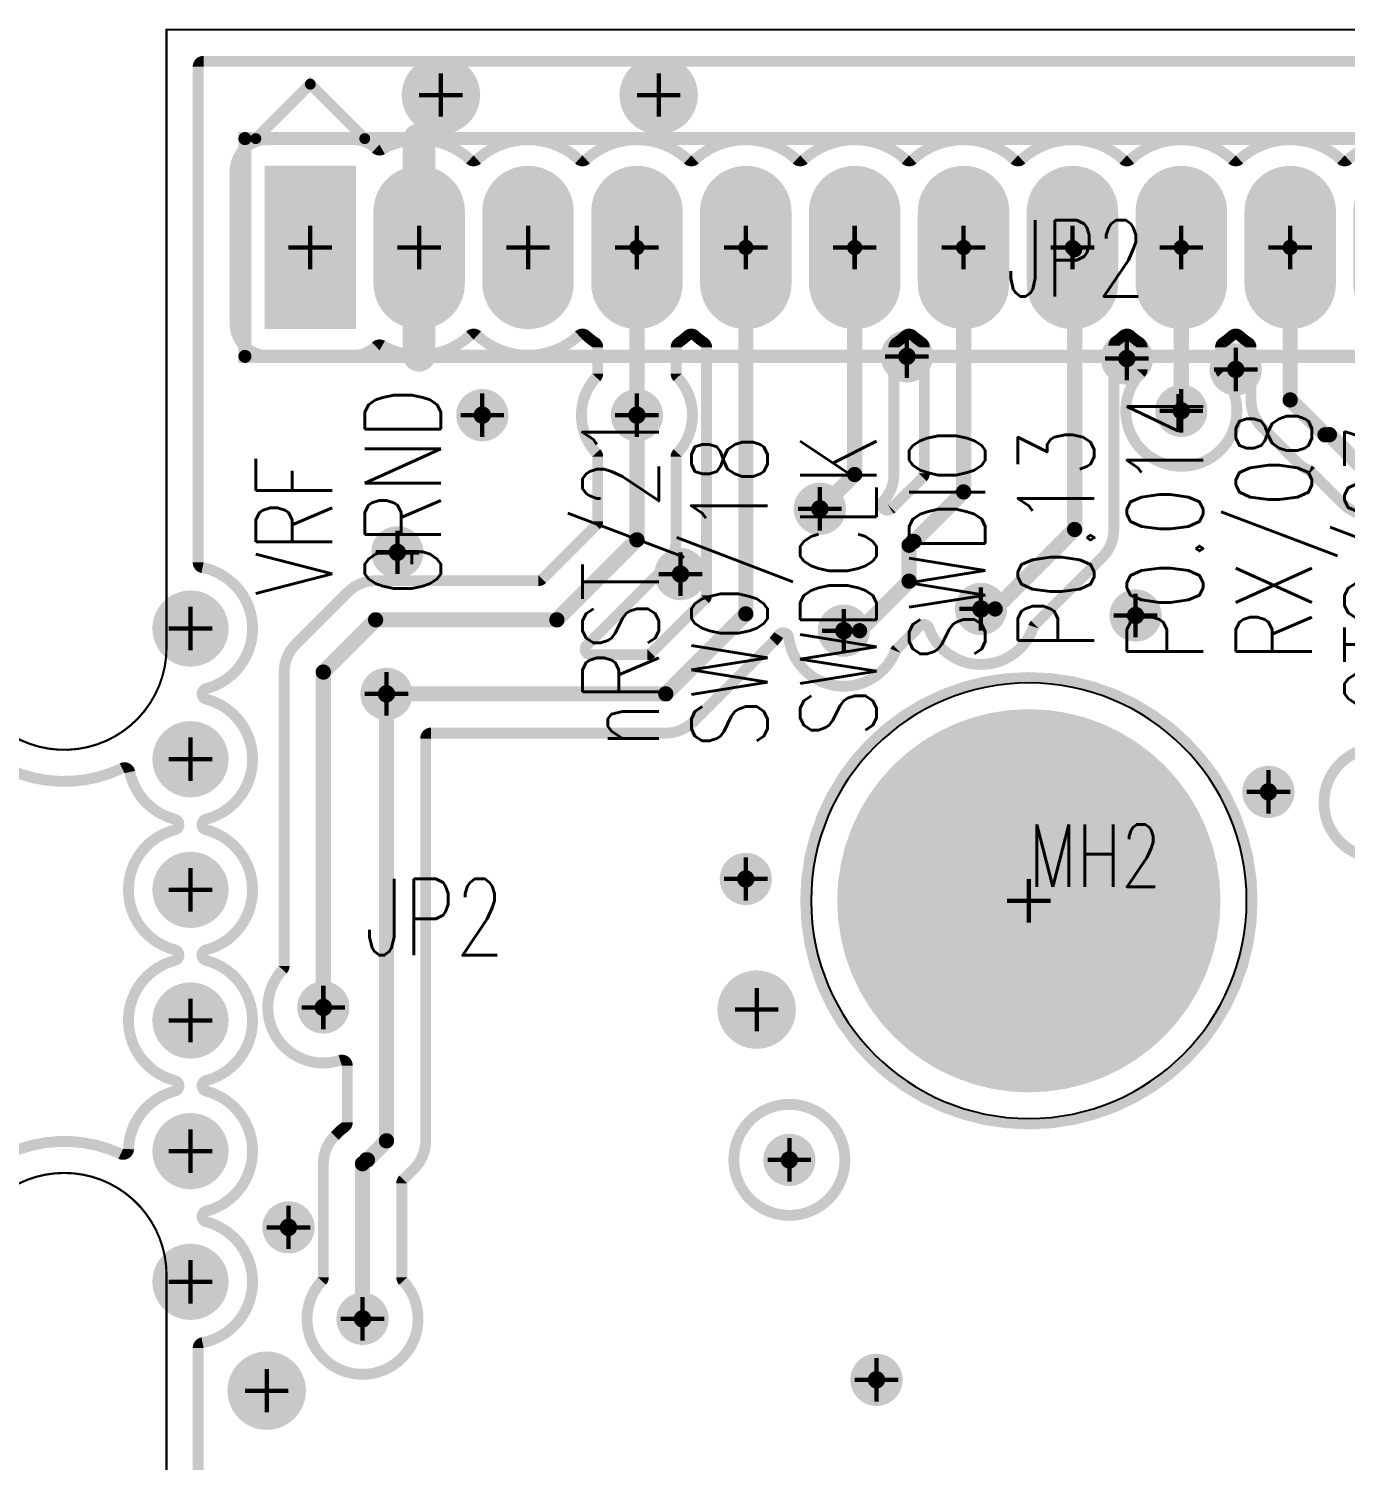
# Model space of a CAD drawing. Extents: x -0.08 to 4.16, y -0.29 to 1.7.
# Drawn here: x 2.741 to 3.345, y 1.043 to 1.7 of the extents above; entities that cross this region are included whole.
import ezdxf
from ezdxf.enums import TextEntityAlignment as Align

# ---------------------------------------------------------------- set-up
doc = ezdxf.new("R2010")
doc.units = 0
doc.header["$MEASUREMENT"] = 0
for name, pattern in [('KEEPOUT_00011110$0', [2, 1, 1]), ('SIG_11', [2, 1, 1]), ('SIG_59', [2, 1, 1]), ('SIG_62', [2, 1, 1]), ('SIG_63', [2, 1, 1]), ('SIG_64', [2, 1, 1]), ('SIG_79', [2, 1, 1]), ('SIG_80', [2, 1, 1]), ('SIG_96', [2, 1, 1]), ('SIG_97', [2, 1, 1])]:
    doc.linetypes.add(name, pattern=pattern)
doc.layers.get('0').update_dxf_attribs({"linetype": 'CONTINUOUS'})
for name, color, linetype in [('BOARD_CUTOUT_00', 130, 'CONTINUOUS'), ('BOARD_OUTLINE_00', 130, 'CONTINUOUS'), ('DRIL_NPLTE_THRU_01', 34, 'CONTINUOUS'), ('DRIL_NPLTE_THRU_02', 136, 'CONTINUOUS'), ('DRIL_NPLTE_THRU_03', 136, 'CONTINUOUS'), ('DRIL_NPLTE_THRU_04', 146, 'CONTINUOUS'), ('DRIL_NPLTE_THRU_05', 106, 'CONTINUOUS'), ('DRIL_NPLTE_THRU_06', 253, 'CONTINUOUS'), ('DRIL_PLTE_THRU_01', 34, 'CONTINUOUS'), ('DRIL_PLTE_THRU_02', 136, 'CONTINUOUS'), ('DRIL_PLTE_THRU_03', 136, 'CONTINUOUS'), ('DRIL_PLTE_THRU_04', 146, 'CONTINUOUS'), ('DRIL_PLTE_THRU_05', 106, 'CONTINUOUS'), ('DRIL_PLTE_THRU_06', 253, 'CONTINUOUS'), ('DRIL_SYMBOL', 130, 'CONTINUOUS'), ('KEEPOUT_00', 1, 'CONTINUOUS'), ('PADS_BOT', 255, 'CONTINUOUS'), ('PADS_INNER', 43, 'CONTINUOUS'), ('PADS_TOP', 43, 'CONTINUOUS'), ('PADS_XR_121', 2, 'CONTINUOUS'), ('PADS_XR_122', 2, 'CONTINUOUS'), ('PADS_XR_123', 2, 'CONTINUOUS'), ('PADS_XR_128', 2, 'CONTINUOUS'), ('PART_NAME_126', 16, 'CONTINUOUS'), ('PART_NAME_127', 1, 'CONTINUOUS'), ('PART_TOP_2DLINE_126', 16, 'CONTINUOUS'), ('PART_TOP_2DLINE_127', 1, 'CONTINUOUS'), ('POUR_OUTLINE_01', 34, 'CONTINUOUS'), ('POUR_PADTHERM_01', 34, 'CONTINUOUS'), ('POUR_VIATHERM_01', 34, 'CONTINUOUS'), ('POUR_VOID_01', 34, 'CONTINUOUS'), ('TEXT_126', 231, 'CONTINUOUS'), ('TRACE_01', 34, 'CONTINUOUS'), ('VIAPTS', 2, 'CONTINUOUS')]:
    doc.layers.add(name, color=color, linetype=linetype)
doc.styles.add('W0$005', font='simplex', dxfattribs={"width": 0.75})

# ---------------------------------------------------------------- blocks, each defined once
blk = doc.blocks.new('SMOOTH_0$001')
at = {"const_width": 0.0005}
blk.add_lwpolyline([(-0.00025, 0, 1), (0.00025, 0, 1)], format="xyb", close=True, dxfattribs=at)
blk = doc.blocks.new('BOARD_89')
at = {"layer": 'BOARD_CUTOUT_00', "const_width": 0.001}
blk.add_lwpolyline([(2.71, 1.128, -0.414214), (2.757, 1.175, -0.414214), (2.804, 1.128), (2.804, 0.56629, -0.917938), (2.71068, 0.55832, -0.060287), (2.71, 0.572)], format="xyb", close=True, dxfattribs=at)
at = {"layer": 'BOARD_OUTLINE_00', "const_width": 0.001}
blk.add_lwpolyline([(0, 0), (2.71, 0), (2.71, 0.278, -1), (2.804, 0.278), (2.804, 0), (4.155, 0), (4.155, 1.7), (2.804, 1.7), (2.804, 1.41629, -0.917938), (2.71068, 1.40832, -0.060287), (2.71, 1.422), (2.71, 1.7), (0, 1.7)], format="xyb", close=True, dxfattribs=at)
at = {"layer": 'BOARD_CUTOUT_00'}
blk.add_blockref('SMOOTH_0$001', (2.757, 1.175), dxfattribs=at)
blk = doc.blocks.new('POUR_OUTLINE_2008')
at = {"layer": 'POUR_OUTLINE_01', "const_width": 0.005}
blk.add_lwpolyline([(16.7485, 6.623, -0.548444), (16.83596, 6.67875, 0.537808), (16.83952, 6.68094, -0.332284), (16.86082, 6.70758, 0.772971), (16.86082, 6.71242, -0.772971), (16.86082, 6.76758, 0.772971), (16.86082, 6.77242, -0.772971), (16.86082, 6.82758, 0.772971), (16.86082, 6.83242, -0.284201), (16.84012, 6.8541, 0.485964), (16.83659, 6.85584, -0.49778), (16.74939, 6.90086, -0.058234)], format="xyb", dxfattribs=at)
blk = doc.blocks.new('POUR_OUTLINE_2007')
at = {"layer": 'POUR_OUTLINE_01', "const_width": 0.005}
blk.add_lwpolyline([(17.105, 6.93524), (17.105, 7.0492, 0.250971), (17.10388, 7.05128, -0.038681), (17.09969, 7.05457, 0.388942), (17.09631, 7.05457, -0.038681), (17.09212, 7.05128, 0.250971), (17.091, 7.0492), (17.091, 7.03707, 0.189554), (17.09167, 7.03537, -0.39324), (17.09167, 7.00063, 0.189554), (17.091, 6.99893), (17.091, 6.96075, -0.198912), (17.08573, 6.94802), (17.04997, 6.91227, 0.668179), (17.05174, 6.908), (17.07776, 6.908, 0.198912), (17.07953, 6.90873), (17.10427, 6.93347, 0.198912)], format="xyb", close=True, dxfattribs=at)
blk = doc.blocks.new('POUR_OUTLINE_2006')
at = {"layer": 'POUR_OUTLINE_01', "const_width": 0.005}
blk.add_lwpolyline([(17.205, 6.99124), (17.205, 7.0492, 0.250971), (17.20388, 7.05128, -0.038681), (17.19969, 7.05457, 0.388942), (17.19631, 7.05457, -0.038681), (17.19212, 7.05128, 0.250971), (17.191, 7.0492), (17.191, 6.99075, -0.188643), (17.18622, 6.97854, 0.896494), (17.18948, 6.97479, -0.001874), (17.1896, 6.97486, 0.046532), (17.18995, 6.97516), (17.20427, 6.98947, 0.198912)], format="xyb", close=True, dxfattribs=at)
blk = doc.blocks.new('POUR_VOID_2002')
at = {"layer": 'POUR_VOID_01', "const_width": 0.005}
blk.add_lwpolyline([(17.1505, 6.795, 1), (17.3555, 6.795, 1)], format="xyb", close=True, dxfattribs=at)
blk = doc.blocks.new('POUR_VOID_2001')
at = {"layer": 'POUR_VOID_01', "const_width": 0.005}
blk.add_lwpolyline([(17.1175, 6.676, 1), (17.1685, 6.676, 1)], format="xyb", close=True, dxfattribs=at)
blk = doc.blocks.new('POUR_OUTLINE_1995')
at = {"layer": 'POUR_OUTLINE_01', "const_width": 0.005}
for points in [[(17.41133, 6.81464, -1.806956), (17.43799, 6.84865, 0.316098)], [(17.41, 6.972, -0.198912), (17.39727, 6.97727), (17.38256, 6.99198, 0.093677), (17.3818, 6.9925, -0.093676), (17.37627, 6.99627), (17.36027, 7.01227, -0.198912), (17.355, 7.025), (17.355, 7.0492, 0.250971), (17.35388, 7.05128, -0.038681), (17.34969, 7.05457, 0.388942), (17.34631, 7.05457, -0.038681), (17.34212, 7.05128, 0.250971), (17.341, 7.0492), (17.341, 7.03907, 0.189554), (17.34167, 7.03737, -2.296198), (17.30433, 7.03737, 0.189554), (17.305, 7.03907), (17.305, 7.0492, 0.250971), (17.30388, 7.05128, -0.038681), (17.29969, 7.05457, 0.388942), (17.29631, 7.05457, -0.030463), (17.29305, 7.05192, 0.242265), (17.292, 7.04989), (17.292, 6.9655, -0.198912), (17.28673, 6.95277), (17.25576, 6.9218, 0.115372), (17.25516, 6.92083, -0.709104), (17.20703, 6.92029, 0.548831), (17.20291, 6.92121), (17.19233, 6.91062, 0.10405), (17.19177, 6.90976, -0.779867), (17.14269, 6.91591, 0.700892), (17.13811, 6.91696, -0.052709), (17.13573, 6.91402), (17.09898, 6.87727, -0.198912), (17.08625, 6.872), (16.9785, 6.872, 0.414214), (16.976, 6.8695), (16.976, 6.68475, -0.198912), (16.97073, 6.67202), (16.96573, 6.66703, 0.198912), (16.965, 6.66526), (16.965, 6.62207, 0.189554), (16.96567, 6.62037, -2.296198), (16.92833, 6.62037, 0.189554), (16.929, 6.62207), (16.929, 6.67425, -0.198912), (16.93427, 6.68698), (16.93602, 6.68873, -0.046532), (16.9386, 6.69086, 0.046532), (16.93895, 6.69116), (16.93927, 6.69147, 0.198912), (16.94, 6.69324), (16.94, 6.71932, 0.507722), (16.93674, 6.7217, -0.771531), (16.91033, 6.76337, 0.189554), (16.911, 6.76507), (16.911, 6.9, -0.198912), (16.91627, 6.91273), (16.94027, 6.93673, -0.198912), (16.953, 6.942), (17.02776, 6.942, 0.198912), (17.02953, 6.94273), (17.05427, 6.96747, 0.198912), (17.055, 6.96924), (17.055, 6.99893, 0.189554), (17.05433, 7.00063, -0.39324), (17.05433, 7.03537, 0.189554), (17.055, 7.03707), (17.055, 7.0492, 0.250971), (17.05388, 7.05128, -0.038681), (17.04969, 7.05457, 0.388942), (17.04631, 7.05457, -0.388943), (16.99969, 7.05457, 0.388942), (16.99631, 7.05457, -0.324649), (16.95604, 7.04995, 0.332005), (16.95308, 7.04957, -0.194507), (16.943, 7.0455), (16.903, 7.0455, -0.414214), (16.8885, 7.06), (16.8885, 7.13, -0.414214), (16.903, 7.1445), (16.943, 7.1445, -0.194507), (16.95308, 7.14043, 0.332005), (16.95604, 7.14005, -0.324649), (16.99631, 7.13543, 0.388942), (16.99969, 7.13543, -0.388943), (17.04631, 7.13543, 0.388942), (17.04969, 7.13543, -0.388943), (17.09631, 7.13543, 0.388942), (17.09969, 7.13543, -0.388943), (17.14631, 7.13543, 0.388942), (17.14969, 7.13543, -0.388943), (17.19631, 7.13543, 0.388942), (17.19969, 7.13543, -0.388943), (17.24631, 7.13543, 0.388942), (17.24969, 7.13543, -0.388943), (17.29631, 7.13543, 0.388942), (17.29969, 7.13543, -0.388943), (17.34631, 7.13543, 0.388942), (17.34969, 7.13543, -0.388943), (17.39631, 7.13543, 0.388942), (17.39969, 7.13543, -0.388943), (17.44631, 7.13543, 0.388942)], [(17.69298, 7.1805), (16.874, 7.1805, 0.414214), (16.8715, 7.178), (16.8715, 6.95041, 0.358248), (16.87352, 6.94796, -0.797188), (16.87518, 6.89242, 0.772971), (16.87518, 6.88758, -0.772971), (16.87518, 6.83242, 0.772971), (16.87518, 6.82758, -0.772971), (16.87518, 6.77242, 0.772971), (16.87518, 6.76758, -0.772971), (16.87518, 6.71242, 0.772971), (16.87518, 6.70758, -0.772971), (16.87518, 6.65242, 0.772971), (16.87518, 6.64758, -0.797188), (16.87352, 6.59204, 0.358248), (16.8715, 6.58959), (16.8715, 6.10041, 0.358248)]]:
    blk.add_lwpolyline(points, format="xyb", dxfattribs=at)
for name in ['POUR_VOID_2002', 'POUR_VOID_2001']:
    blk.add_blockref(name, (0, 0))
blk = doc.blocks.new('POUR_VIATHERM_2049')
at = {"layer": 'POUR_VIATHERM_01'}
for points in [[(16.963, 6.966), (16.963, 6.966)], [(16.952, 6.955), (16.952, 6.955)], [(16.974, 6.955), (16.974, 6.955)], [(16.963, 6.944), (16.963, 6.944)]]:
    blk.add_lwpolyline(points, dxfattribs=at)
blk = doc.blocks.new('POUR_VIATHERM_2052')
at = {"layer": 'POUR_VIATHERM_01'}
for points in [[(16.913, 6.656), (16.913, 6.656)], [(16.902, 6.645), (16.902, 6.645)], [(16.924, 6.645), (16.924, 6.645)], [(16.913, 6.634), (16.913, 6.634)]]:
    blk.add_lwpolyline(points, dxfattribs=at)
blk = doc.blocks.new('POUR_VIATHERM_2063')
at = {"layer": 'POUR_VIATHERM_01'}
for points in [[(16.965, 7.165), (16.965, 7.165)], [(17.001, 7.165), (17.001, 7.165)], [(16.983, 7.147), (16.983, 7.147)]]:
    blk.add_lwpolyline(points, dxfattribs=at)
blk = doc.blocks.new('POUR_VIATHERM_2064')
at = {"layer": 'POUR_VIATHERM_01'}
for points in [[(17.002, 7.029), (17.002, 7.029)], [(16.991, 7.018), (16.991, 7.018)], [(17.013, 7.018), (17.013, 7.018)], [(17.002, 7.007), (17.002, 7.007)]]:
    blk.add_lwpolyline(points, dxfattribs=at)
blk = doc.blocks.new('POUR_VIATHERM_2187')
at = {"layer": 'POUR_VIATHERM_01'}
for points in [[(17.363, 6.856), (17.363, 6.856)], [(17.352, 6.845), (17.352, 6.845)], [(17.374, 6.845), (17.374, 6.845)], [(17.363, 6.834), (17.363, 6.834)]]:
    blk.add_lwpolyline(points, dxfattribs=at)
blk = doc.blocks.new('POUR_VIATHERM_2188')
at = {"layer": 'POUR_VIATHERM_01'}
for points in [[(17.302, 6.937), (17.302, 6.937)], [(17.291, 6.926), (17.291, 6.926)], [(17.313, 6.926), (17.313, 6.926)], [(17.302, 6.915), (17.302, 6.915)]]:
    blk.add_lwpolyline(points, dxfattribs=at)
blk = doc.blocks.new('POUR_VIATHERM_2189')
at = {"layer": 'POUR_VIATHERM_01'}
for points in [[(17.298, 7.055), (17.298, 7.055)], [(17.298, 7.033), (17.298, 7.033)]]:
    blk.add_lwpolyline(points, dxfattribs=at)
blk = doc.blocks.new('POUR_VIATHERM_2190')
at = {"layer": 'POUR_VIATHERM_01'}
for points in [[(17.348, 7.05), (17.348, 7.05)], [(17.348, 7.028), (17.348, 7.028)]]:
    blk.add_lwpolyline(points, dxfattribs=at)
blk = doc.blocks.new('POUR_VIATHERM_2197')
at = {"layer": 'POUR_VIATHERM_01'}
for points in [[(17.183, 6.586), (17.183, 6.586)], [(17.172, 6.575), (17.172, 6.575)], [(17.194, 6.575), (17.194, 6.575)], [(17.183, 6.564), (17.183, 6.564)]]:
    blk.add_lwpolyline(points, dxfattribs=at)
blk = doc.blocks.new('POUR_VIATHERM_2201')
at = {"layer": 'POUR_VIATHERM_01'}
for points in [[(17.128, 6.763), (17.128, 6.763)], [(17.11, 6.745), (17.11, 6.745)], [(17.146, 6.745), (17.146, 6.745)], [(17.128, 6.727), (17.128, 6.727)]]:
    blk.add_lwpolyline(points, dxfattribs=at)
blk = doc.blocks.new('POUR_VIATHERM_2202')
at = {"layer": 'POUR_VIATHERM_01'}
for points in [[(17.123, 6.816), (17.123, 6.816)], [(17.112, 6.805), (17.112, 6.805)], [(17.134, 6.805), (17.134, 6.805)], [(17.123, 6.794), (17.123, 6.794)]]:
    blk.add_lwpolyline(points, dxfattribs=at)
blk = doc.blocks.new('POUR_VIATHERM_2204')
at = {"layer": 'POUR_VIATHERM_01'}
for points in [[(16.903, 6.588), (16.903, 6.588)], [(16.885, 6.57), (16.885, 6.57)], [(16.921, 6.57), (16.921, 6.57)], [(16.903, 6.552), (16.903, 6.552)]]:
    blk.add_lwpolyline(points, dxfattribs=at)
blk = doc.blocks.new('POUR_VIATHERM_2400')
at = {"layer": 'POUR_VIATHERM_01'}
for points in [[(17.065, 7.165), (17.065, 7.165)], [(17.101, 7.165), (17.101, 7.165)], [(17.083, 7.147), (17.083, 7.147)]]:
    blk.add_lwpolyline(points, dxfattribs=at)
blk = doc.blocks.new('POUR_PADTHERM_2404')
at = {"layer": 'POUR_PADTHERM_01', "const_width": 0.0075}
for points in [[(16.96925, 7.1445), (16.96925, 7.13, 1), (16.97675, 7.13), (16.97675, 7.1445, 1), (16.96925, 7.1445)], [(16.97675, 7.0455), (16.97675, 7.06, 1), (16.96925, 7.06), (16.96925, 7.0455, 1), (16.97675, 7.0455)]]:
    blk.add_lwpolyline(points, format="xyb", dxfattribs=at)
blk = doc.blocks.new('POUR_VIATHERM_2191')
at = {"layer": 'POUR_VIATHERM_01'}
for points in [[(17.197, 7.056), (17.197, 7.056)], [(17.197, 7.034), (17.197, 7.034)]]:
    blk.add_lwpolyline(points, dxfattribs=at)
blk = doc.blocks.new('POUR_VIATHERM_2203')
at = {"layer": 'POUR_VIATHERM_01'}
for points in [[(17.093, 6.956), (17.093, 6.956)], [(17.082, 6.945), (17.082, 6.945)], [(17.104, 6.945), (17.104, 6.945)], [(17.093, 6.934), (17.093, 6.934)]]:
    blk.add_lwpolyline(points, dxfattribs=at)
blk = doc.blocks.new('POUR_HEADER_1')
for name in ['POUR_OUTLINE_2008', 'POUR_OUTLINE_1995', 'POUR_VIATHERM_2063', 'POUR_VIATHERM_2400', 'POUR_PADTHERM_2404', 'POUR_OUTLINE_2007', 'POUR_OUTLINE_2006', 'POUR_VIATHERM_2191', 'POUR_VIATHERM_2189', 'POUR_VIATHERM_2190', 'POUR_VIATHERM_2064', 'POUR_VIATHERM_2049', 'POUR_VIATHERM_2203', 'POUR_VIATHERM_2188', 'POUR_VIATHERM_2187', 'POUR_VIATHERM_2202', 'POUR_VIATHERM_2201', 'POUR_VIATHERM_2052', 'POUR_VIATHERM_2204', 'POUR_VIATHERM_2197']:
    blk.add_blockref(name, (-17.378, -6.845))
blk = doc.blocks.new('SMOOTH_0$006')
at = {"const_width": 0.003}
blk.add_lwpolyline([(-0.0015, 0, 1), (0.0015, 0, 1)], format="xyb", close=True, dxfattribs=at)
blk = doc.blocks.new('SMOOTH_0$005')
at = {"const_width": 0.0025}
blk.add_lwpolyline([(-0.00125, 0, 1), (0.00125, 0, 1)], format="xyb", close=True, dxfattribs=at)
blk = doc.blocks.new('PART_BODY_TOP_70')
at = {"layer": 'PART_TOP_2DLINE_126', "const_width": 0.005}
blk.add_lwpolyline([(-0.025, 0.05), (0, 0.075), (0.025, 0.05)], dxfattribs=at)
at = {"layer": 'PART_TOP_2DLINE_126', "const_width": 0.006}
blk.add_lwpolyline([(0.725, 0.05), (-0.03, 0.05), (-0.03, -0.05), (0.725, -0.05)], close=True, dxfattribs=at)
at = {"layer": 'PART_TOP_2DLINE_127', "const_width": 0.005}
blk.add_lwpolyline([(-0.025, 0.05), (0, 0.075), (0.025, 0.05)], dxfattribs=at)
at = {"layer": 'PART_TOP_2DLINE_127', "const_width": 0.006}
blk.add_lwpolyline([(0.725, 0.05), (-0.03, 0.05), (-0.03, -0.05), (0.725, -0.05)], close=True, dxfattribs=at)
at = {"layer": 'PART_TOP_2DLINE_126'}
for name, p in [('SMOOTH_0$005', (0, 0.075)), ('SMOOTH_0$006', (-0.03, 0.05)), ('SMOOTH_0$006', (0.725, 0.05)), ('SMOOTH_0$005', (-0.025, 0.05)), ('SMOOTH_0$005', (0.025, 0.05)), ('SMOOTH_0$006', (-0.03, -0.05)), ('SMOOTH_0$006', (0.725, -0.05))]:
    blk.add_blockref(name, p, dxfattribs=at)
at = {"layer": 'PART_TOP_2DLINE_127'}
for name, p in [('SMOOTH_0$005', (0, 0.075)), ('SMOOTH_0$006', (-0.03, 0.05)), ('SMOOTH_0$006', (0.725, 0.05)), ('SMOOTH_0$005', (-0.025, 0.05)), ('SMOOTH_0$005', (0.025, 0.05)), ('SMOOTH_0$006', (-0.03, -0.05)), ('SMOOTH_0$006', (0.725, -0.05))]:
    blk.add_blockref(name, p, dxfattribs=at)
blk = doc.blocks.new('DRIL_SYMBOL_0$026')
at = {"layer": 'DRIL_SYMBOL', "const_width": 0.002}
for points in [[(0, -0.01), (0, 0.01)], [(-0.01, 0), (0.01, 0)]]:
    blk.add_lwpolyline(points, dxfattribs=at)
blk = doc.blocks.new('DRIL_HOLE_0$026')
at = {"const_width": 0.013}
blk.add_lwpolyline([(-0.0065, 0, 1), (0.0065, 0, 1)], format="xyb", close=True, dxfattribs=at)
blk.add_blockref('DRIL_SYMBOL_0$026', (0, 0))
blk = doc.blocks.new('PAD_29')
at = {"const_width": 0.02}
blk.add_lwpolyline([(-0.015, -0.01), (0.015, -0.01, 1), (0.015, 0.01), (-0.015, 0.01, 1)], format="xyb", close=True, dxfattribs=at)
blk = doc.blocks.new('PAD_30')
at = {"const_width": 0.04}
blk.add_lwpolyline([(-0.035, 0), (0.035, 0)], dxfattribs=at)
blk = doc.blocks.new('PAD_31')
at = {"const_width": 0.042}
blk.add_lwpolyline([(-0.0375, 0), (0.0375, 0)], dxfattribs=at)
blk = doc.blocks.new('STK_TOP_193')
at = {"layer": 'DRIL_PLTE_THRU_01'}
blk.add_blockref('DRIL_HOLE_0$026', (0, 0), dxfattribs=at)
at = {"layer": 'DRIL_PLTE_THRU_02'}
blk.add_blockref('DRIL_HOLE_0$026', (0, 0), dxfattribs=at)
at = {"layer": 'DRIL_PLTE_THRU_03'}
blk.add_blockref('DRIL_HOLE_0$026', (0, 0), dxfattribs=at)
at = {"layer": 'DRIL_PLTE_THRU_04'}
blk.add_blockref('DRIL_HOLE_0$026', (0, 0), dxfattribs=at)
at = {"layer": 'DRIL_PLTE_THRU_05'}
blk.add_blockref('DRIL_HOLE_0$026', (0, 0), dxfattribs=at)
at = {"layer": 'DRIL_PLTE_THRU_06'}
blk.add_blockref('DRIL_HOLE_0$026', (0, 0), dxfattribs=at)
at = {"layer": 'PADS_BOT', "rotation": 90}
blk.add_blockref('PAD_30', (0, 0), dxfattribs=at)
at = {"layer": 'PADS_INNER', "rotation": 90}
blk.add_blockref('PAD_29', (0, 0), dxfattribs=at)
at = {"layer": 'PADS_TOP', "rotation": 90}
blk.add_blockref('PAD_30', (0, 0), dxfattribs=at)
at = {"layer": 'PADS_XR_121', "rotation": 90}
blk.add_blockref('PAD_31', (0, 0), dxfattribs=at)
at = {"layer": 'PADS_XR_128', "rotation": 90}
blk.add_blockref('PAD_31', (0, 0), dxfattribs=at)
blk = doc.blocks.new('PAD_32')
at = {"const_width": 0.021}
blk.add_lwpolyline([(-0.0165, -0.0105), (0.0165, -0.0105, 1), (0.0165, 0.0105), (-0.0165, 0.0105, 1)], format="xyb", close=True, dxfattribs=at)
blk = doc.blocks.new('STK_TOP_192')
at = {"layer": 'DRIL_PLTE_THRU_01'}
blk.add_blockref('DRIL_HOLE_0$026', (0, 0), dxfattribs=at)
at = {"layer": 'DRIL_PLTE_THRU_02'}
blk.add_blockref('DRIL_HOLE_0$026', (0, 0), dxfattribs=at)
at = {"layer": 'DRIL_PLTE_THRU_03'}
blk.add_blockref('DRIL_HOLE_0$026', (0, 0), dxfattribs=at)
at = {"layer": 'DRIL_PLTE_THRU_04'}
blk.add_blockref('DRIL_HOLE_0$026', (0, 0), dxfattribs=at)
at = {"layer": 'DRIL_PLTE_THRU_05'}
blk.add_blockref('DRIL_HOLE_0$026', (0, 0), dxfattribs=at)
at = {"layer": 'DRIL_PLTE_THRU_06'}
blk.add_blockref('DRIL_HOLE_0$026', (0, 0), dxfattribs=at)
at = {"layer": 'PADS_BOT', "rotation": 90}
blk.add_blockref('PAD_29', (0, 0), dxfattribs=at)
at = {"layer": 'PADS_INNER', "rotation": 90}
blk.add_blockref('PAD_29', (0, 0), dxfattribs=at)
at = {"layer": 'PADS_TOP', "rotation": 90}
blk.add_blockref('PAD_29', (0, 0), dxfattribs=at)
at = {"layer": 'PADS_XR_121', "rotation": 90}
blk.add_blockref('PAD_32', (0, 0), dxfattribs=at)
at = {"layer": 'PADS_XR_128', "rotation": 90}
blk.add_blockref('PAD_32', (0, 0), dxfattribs=at)
blk = doc.blocks.new('SYM_TOP_20')
for name, p in [('PART_BODY_TOP_70', (0, 0)), ('STK_TOP_193', (0, 0)), ('STK_TOP_192', (0.05, 0)), ('STK_TOP_192', (0.1, 0)), ('STK_TOP_192', (0.15, 0)), ('STK_TOP_192', (0.2, 0)), ('STK_TOP_192', (0.25, 0)), ('STK_TOP_192', (0.3, 0)), ('STK_TOP_192', (0.35, 0)), ('STK_TOP_192', (0.4, 0)), ('STK_TOP_192', (0.45, 0)), ('STK_TOP_192', (0.5, 0)), ('STK_TOP_192', (0.55, 0)), ('STK_TOP_192', (0.6, 0)), ('STK_TOP_192', (0.65, 0)), ('STK_TOP_192', (0.7, 0))]:
    blk.add_blockref(name, p)
blk = doc.blocks.new('PART_TOP_42')
blk.add_blockref('SYM_TOP_20', (0, 0))
at = {"layer": 'PART_NAME_126', "style": 'W0$005', "width": 0.75}
blk.add_text('JP2', height=0.035, dxfattribs=at).set_placement((0.025, -0.325))
at = {"layer": 'PART_NAME_127', "style": 'W0$005', "width": 0.75}
blk.add_text('JP2', height=0.035, dxfattribs=at).set_placement((0.3515, -0.005), align=Align.MIDDLE_CENTER)
blk = doc.blocks.new('PART_BODY_TOP_86')
at = {"layer": 'KEEPOUT_00', "linetype": 'KEEPOUT_00011110$0'}
blk.add_lwpolyline([(-0.1, 0, 1), (0.1, 0, 1)], format="xyb", close=True, dxfattribs=at)
blk = doc.blocks.new('DRIL_SYMBOL_0$12')
at = {"layer": 'DRIL_SYMBOL', "const_width": 0.002}
for points in [[(0, -0.01), (0, 0.01)], [(-0.01, 0), (0.01, 0)]]:
    blk.add_lwpolyline(points, dxfattribs=at)
blk = doc.blocks.new('DRIL_HOLE_0$12')
at = {"const_width": 0.06}
blk.add_lwpolyline([(-0.03, 0, 1), (0.03, 0, 1)], format="xyb", close=True, dxfattribs=at)
blk.add_blockref('DRIL_SYMBOL_0$12', (0, 0))
blk = doc.blocks.new('PAD_59')
at = {"const_width": 0.025}
blk.add_lwpolyline([(0, -0.0125, 1), (0, 0.0125, 1)], format="xyb", close=True, dxfattribs=at)
blk = doc.blocks.new('PAD_60')
at = {"const_width": 0.075}
blk.add_lwpolyline([(0, -0.0375, 1), (0, 0.0375, 1)], format="xyb", close=True, dxfattribs=at)
blk = doc.blocks.new('PAD_5')
blk.add_lwpolyline([(0, 0, 1), (0, 0, 1)], format="xyb", close=True)
blk = doc.blocks.new('PAD_61')
at = {"const_width": 0.088}
blk.add_lwpolyline([(0, -0.044, 1), (0, 0.044, 1)], format="xyb", close=True, dxfattribs=at)
blk = doc.blocks.new('STK_TOP_224')
at = {"layer": 'DRIL_NPLTE_THRU_01'}
blk.add_blockref('DRIL_HOLE_0$12', (0, 0), dxfattribs=at)
at = {"layer": 'DRIL_NPLTE_THRU_02'}
blk.add_blockref('DRIL_HOLE_0$12', (0, 0), dxfattribs=at)
at = {"layer": 'DRIL_NPLTE_THRU_03'}
blk.add_blockref('DRIL_HOLE_0$12', (0, 0), dxfattribs=at)
at = {"layer": 'DRIL_NPLTE_THRU_04'}
blk.add_blockref('DRIL_HOLE_0$12', (0, 0), dxfattribs=at)
at = {"layer": 'DRIL_NPLTE_THRU_05'}
blk.add_blockref('DRIL_HOLE_0$12', (0, 0), dxfattribs=at)
at = {"layer": 'DRIL_NPLTE_THRU_06'}
blk.add_blockref('DRIL_HOLE_0$12', (0, 0), dxfattribs=at)
at = {"layer": 'PADS_BOT'}
blk.add_blockref('PAD_59', (0, 0), dxfattribs=at)
at = {"layer": 'PADS_INNER'}
blk.add_blockref('PAD_59', (0, 0), dxfattribs=at)
at = {"layer": 'PADS_TOP'}
blk.add_blockref('PAD_59', (0, 0), dxfattribs=at)
at = {"layer": 'PADS_XR_121'}
blk.add_blockref('PAD_60', (0, 0), dxfattribs=at)
at = {"layer": 'PADS_XR_122'}
blk.add_blockref('PAD_5', (0, 0), dxfattribs=at)
at = {"layer": 'PADS_XR_123'}
blk.add_blockref('PAD_5', (0, 0), dxfattribs=at)
at = {"layer": 'PADS_XR_128'}
blk.add_blockref('PAD_61', (0, 0), dxfattribs=at)
blk = doc.blocks.new('SYM_TOP_36')
for name in ['PART_BODY_TOP_86', 'STK_TOP_224']:
    blk.add_blockref(name, (0, 0))
blk = doc.blocks.new('PART_TOP_104')
blk.add_blockref('SYM_TOP_36', (0, 0))
at = {"layer": 'PART_NAME_126', "style": 'W0$005', "width": 0.75}
blk.add_text('MH2', height=0.02863, dxfattribs=at).set_placement((0, 0.00645))
blk = doc.blocks.new('DRIL_SYMBOL_0$028')
at = {"layer": 'DRIL_SYMBOL', "const_width": 0.002}
for points in [[(0, -0.01), (0, 0.01)], [(-0.01, 0), (0.01, 0)]]:
    blk.add_lwpolyline(points, dxfattribs=at)
blk = doc.blocks.new('DRIL_HOLE_0$028')
at = {"const_width": 0.014}
blk.add_lwpolyline([(-0.007, 0, 1), (0.007, 0, 1)], format="xyb", close=True, dxfattribs=at)
blk.add_blockref('DRIL_SYMBOL_0$028', (0, 0))
blk = doc.blocks.new('PAD_62')
at = {"const_width": 0.005}
blk.add_lwpolyline([(0, -0.0025, 1), (0, 0.0025, 1)], format="xyb", close=True, dxfattribs=at)
blk = doc.blocks.new('PAD_63')
at = {"const_width": 0.0175}
blk.add_lwpolyline([(0, -0.00875, 1), (0, 0.00875, 1)], format="xyb", close=True, dxfattribs=at)
blk = doc.blocks.new('STK_TOP_255')
at = {"layer": 'DRIL_NPLTE_THRU_01'}
blk.add_blockref('DRIL_HOLE_0$028', (0, 0), dxfattribs=at)
at = {"layer": 'DRIL_NPLTE_THRU_02'}
blk.add_blockref('DRIL_HOLE_0$028', (0, 0), dxfattribs=at)
at = {"layer": 'DRIL_NPLTE_THRU_03'}
blk.add_blockref('DRIL_HOLE_0$028', (0, 0), dxfattribs=at)
at = {"layer": 'DRIL_NPLTE_THRU_04'}
blk.add_blockref('DRIL_HOLE_0$028', (0, 0), dxfattribs=at)
at = {"layer": 'DRIL_NPLTE_THRU_05'}
blk.add_blockref('DRIL_HOLE_0$028', (0, 0), dxfattribs=at)
at = {"layer": 'DRIL_NPLTE_THRU_06'}
blk.add_blockref('DRIL_HOLE_0$028', (0, 0), dxfattribs=at)
at = {"layer": 'PADS_BOT'}
blk.add_blockref('PAD_62', (0, 0), dxfattribs=at)
at = {"layer": 'PADS_INNER'}
blk.add_blockref('PAD_5', (0, 0), dxfattribs=at)
at = {"layer": 'PADS_TOP'}
blk.add_blockref('PAD_62', (0, 0), dxfattribs=at)
at = {"layer": 'PADS_XR_121'}
blk.add_blockref('PAD_63', (0, 0), dxfattribs=at)
at = {"layer": 'PADS_XR_122'}
blk.add_blockref('PAD_5', (0, 0), dxfattribs=at)
at = {"layer": 'PADS_XR_123'}
blk.add_blockref('PAD_5', (0, 0), dxfattribs=at)
at = {"layer": 'PADS_XR_128'}
blk.add_blockref('PAD_63', (0, 0), dxfattribs=at)
blk = doc.blocks.new('SYM_TOP_37')
blk.add_blockref('STK_TOP_255', (0, 0))
blk = doc.blocks.new('PART_TOP_111')
blk.add_blockref('SYM_TOP_37', (0, 0))
blk = doc.blocks.new('PART_TOP_112')
blk.add_blockref('SYM_TOP_37', (0, 0))
blk = doc.blocks.new('PART_TOP_113')
blk.add_blockref('SYM_TOP_37', (0, 0))
blk = doc.blocks.new('PART_TOP_114')
blk.add_blockref('SYM_TOP_37', (0, 0))
blk = doc.blocks.new('PART_TOP_116')
blk.add_blockref('SYM_TOP_37', (0, 0))
blk = doc.blocks.new('PART_TOP_118')
blk.add_blockref('SYM_TOP_37', (0, 0))
blk = doc.blocks.new('SMOOTH_0$007')
at = {"const_width": 0.0035}
blk.add_lwpolyline([(-0.00175, 0, 1), (0.00175, 0, 1)], format="xyb", close=True, dxfattribs=at)
blk = doc.blocks.new('DRIL_SYMBOL_0$008')
at = {"layer": 'DRIL_SYMBOL', "const_width": 0.002}
for points in [[(0, -0.01), (0, 0.01)], [(-0.01, 0), (0.01, 0)]]:
    blk.add_lwpolyline(points, dxfattribs=at)
blk = doc.blocks.new('DRIL_HOLE_0$008')
at = {"const_width": 0.004}
blk.add_lwpolyline([(-0.002, 0, 1), (0.002, 0, 1)], format="xyb", close=True, dxfattribs=at)
blk.add_blockref('DRIL_SYMBOL_0$008', (0, 0))
blk = doc.blocks.new('PAD_79')
at = {"const_width": 0.012}
blk.add_lwpolyline([(0, -0.006, 1), (0, 0.006, 1)], format="xyb", close=True, dxfattribs=at)
blk = doc.blocks.new('PAD_80')
at = {"const_width": 0.011}
blk.add_lwpolyline([(0, -0.0055, 1), (0, 0.0055, 1)], format="xyb", close=True, dxfattribs=at)
blk = doc.blocks.new('STK_TOP_129')
at = {"layer": 'DRIL_PLTE_THRU_01'}
blk.add_blockref('DRIL_HOLE_0$008', (0, 0), dxfattribs=at)
at = {"layer": 'DRIL_PLTE_THRU_02'}
blk.add_blockref('DRIL_HOLE_0$008', (0, 0), dxfattribs=at)
at = {"layer": 'DRIL_PLTE_THRU_03'}
blk.add_blockref('DRIL_HOLE_0$008', (0, 0), dxfattribs=at)
at = {"layer": 'DRIL_PLTE_THRU_04'}
blk.add_blockref('DRIL_HOLE_0$008', (0, 0), dxfattribs=at)
at = {"layer": 'DRIL_PLTE_THRU_05'}
blk.add_blockref('DRIL_HOLE_0$008', (0, 0), dxfattribs=at)
at = {"layer": 'DRIL_PLTE_THRU_06'}
blk.add_blockref('DRIL_HOLE_0$008', (0, 0), dxfattribs=at)
at = {"layer": 'PADS_BOT'}
blk.add_blockref('PAD_79', (0, 0), dxfattribs=at)
at = {"layer": 'PADS_INNER'}
blk.add_blockref('PAD_79', (0, 0), dxfattribs=at)
at = {"layer": 'PADS_TOP'}
blk.add_blockref('PAD_80', (0, 0), dxfattribs=at)
blk = doc.blocks.new('SYM_TOP_11')
blk.add_blockref('STK_TOP_129', (0, 0))
blk = doc.blocks.new('DRIL_SYMBOL_0$018')
at = {"layer": 'DRIL_SYMBOL', "const_width": 0.002}
for points in [[(0, -0.01), (0, 0.01)], [(-0.01, 0), (0.01, 0)]]:
    blk.add_lwpolyline(points, dxfattribs=at)
blk = doc.blocks.new('DRIL_HOLE_0$018')
at = {"const_width": 0.009}
blk.add_lwpolyline([(-0.0045, 0, 1), (0.0045, 0, 1)], format="xyb", close=True, dxfattribs=at)
blk.add_blockref('DRIL_SYMBOL_0$018', (0, 0))
blk = doc.blocks.new('PAD_54')
at = {"const_width": 0.018}
blk.add_lwpolyline([(0, -0.009, 1), (0, 0.009, 1)], format="xyb", close=True, dxfattribs=at)
blk = doc.blocks.new('STK_TOP_10')
at = {"layer": 'DRIL_PLTE_THRU_01'}
blk.add_blockref('DRIL_HOLE_0$018', (0, 0), dxfattribs=at)
at = {"layer": 'DRIL_PLTE_THRU_02'}
blk.add_blockref('DRIL_HOLE_0$018', (0, 0), dxfattribs=at)
at = {"layer": 'DRIL_PLTE_THRU_03'}
blk.add_blockref('DRIL_HOLE_0$018', (0, 0), dxfattribs=at)
at = {"layer": 'DRIL_PLTE_THRU_04'}
blk.add_blockref('DRIL_HOLE_0$018', (0, 0), dxfattribs=at)
at = {"layer": 'DRIL_PLTE_THRU_05'}
blk.add_blockref('DRIL_HOLE_0$018', (0, 0), dxfattribs=at)
at = {"layer": 'DRIL_PLTE_THRU_06'}
blk.add_blockref('DRIL_HOLE_0$018', (0, 0), dxfattribs=at)
at = {"layer": 'PADS_BOT'}
blk.add_blockref('PAD_54', (0, 0), dxfattribs=at)
at = {"layer": 'PADS_INNER'}
blk.add_blockref('PAD_54', (0, 0), dxfattribs=at)
at = {"layer": 'PADS_TOP'}
blk.add_blockref('PAD_54', (0, 0), dxfattribs=at)
blk = doc.blocks.new('SYM_TOP_10')
blk.add_blockref('STK_TOP_10', (0, 0))

msp = doc.modelspace()

# ---------------------------------------------------------------- linework, layer by layer
at = {"layer": 'TRACE_01', "linetype": 'SIG_97', "const_width": 0.007}
for points in [[(2.905, 1.395), (3.03325, 1.395), (3.07, 1.43175), (3.07, 1.6)], [(2.894, 1.108), (2.894, 1.17925), (2.89575, 1.181), (2.89625, 1.181), (2.905, 1.18975), (2.905, 1.395)]]:
    msp.add_lwpolyline(points, dxfattribs=at)
at = {"layer": 'TRACE_01', "linetype": 'SIG_96', "const_width": 0.007}
for points in [[(3.02, 1.523), (3.02, 1.6)], [(2.876, 1.251), (2.876, 1.405), (2.9, 1.429), (2.98325, 1.429), (3.02, 1.46575), (3.02, 1.523)]]:
    msp.add_lwpolyline(points, dxfattribs=at)
at = {"layer": 'TRACE_01', "linetype": 'SIG_79', "const_width": 0.007}
msp.add_lwpolyline([(3.104, 1.48), (3.10425, 1.48), (3.12, 1.49575), (3.12, 1.6)], dxfattribs=at)
at = {"layer": 'TRACE_01', "linetype": 'SIG_80', "const_width": 0.007}
msp.add_lwpolyline([(3.115, 1.424), (3.12225, 1.424), (3.145, 1.44675), (3.145, 1.46325), (3.14675, 1.465), (3.14725, 1.465), (3.17, 1.48775), (3.17, 1.6)], dxfattribs=at)
at = {"layer": 'TRACE_01', "linetype": 'SIG_63', "const_width": 0.007}
for points in [[(3.178, 1.434), (3.1845, 1.434), (3.221, 1.4705), (3.221, 1.599)], [(3.22, 1.6), (3.221, 1.599)]]:
    msp.add_lwpolyline(points, dxfattribs=at)
at = {"layer": 'TRACE_01', "linetype": 'SIG_64', "const_width": 0.007}
msp.add_lwpolyline([(3.27, 1.525), (3.27, 1.6)], dxfattribs=at)
at = {"layer": 'TRACE_01', "linetype": 'SIG_62', "const_width": 0.007}
msp.add_lwpolyline([(3.32, 1.6), (3.32, 1.53), (3.336, 1.514), (3.338, 1.514), (3.357, 1.495), (3.39875, 1.495), (3.41975, 1.516), (3.444, 1.516)], dxfattribs=at)

# ---------------------------------------------------------------- block references
for name, p in [('BOARD_89', (0, 0)), ('PART_TOP_42', (2.87, 1.6)), ('PART_TOP_116', (2.815, 1.425)), ('PART_TOP_104', (3.2, 1.3)), ('PART_TOP_118', (2.815, 1.365)), ('PART_TOP_114', (2.815, 1.305)), ('PART_TOP_113', (2.815, 1.245)), ('PART_TOP_111', (2.815, 1.185)), ('PART_TOP_112', (2.815, 1.125))]:
    msp.add_blockref(name, p)
at = {"linetype": 'SIG_11'}
msp.add_blockref('POUR_HEADER_1', (3.325, 1.35), dxfattribs=at)
at = {"layer": 'TRACE_01'}
for p in [(3.02, 1.6), (3.07, 1.6), (3.12, 1.6), (3.17, 1.6), (3.22, 1.6), (3.221, 1.599), (3.221, 1.599), (3.27, 1.6), (3.32, 1.6), (3.32, 1.53), (3.02, 1.523), (3.02, 1.523), (3.27, 1.525), (3.336, 1.514), (3.338, 1.514), (3.12, 1.49575), (3.17, 1.48775), (3.104, 1.48), (3.10425, 1.48), (3.221, 1.4705), (3.02, 1.46575), (3.145, 1.46325), (3.14675, 1.465), (3.14725, 1.465), (3.145, 1.44675), (3.07, 1.43175), (3.178, 1.434), (3.1845, 1.434), (2.9, 1.429), (2.98325, 1.429), (3.115, 1.424), (3.12225, 1.424), (2.876, 1.405), (2.905, 1.395), (2.905, 1.395), (3.03325, 1.395), (2.876, 1.251), (2.905, 1.18975), (2.89575, 1.181), (2.89625, 1.181), (2.894, 1.17925), (2.894, 1.108)]:
    msp.add_blockref('SMOOTH_0$007', p, dxfattribs=at)
at = {"layer": 'VIAPTS', "linetype": 'SIG_11'}
for name, p in [('SYM_TOP_10', (2.93, 1.67)), ('SYM_TOP_10', (3.03, 1.67)), ('SYM_TOP_11', (3.144, 1.55)), ('SYM_TOP_11', (3.245, 1.549)), ('SYM_TOP_11', (3.295, 1.544)), ('SYM_TOP_11', (2.949, 1.523)), ('SYM_TOP_11', (2.91, 1.46)), ('SYM_TOP_11', (3.04, 1.45)), ('SYM_TOP_11', (3.249, 1.431)), ('SYM_TOP_11', (3.31, 1.35)), ('SYM_TOP_11', (3.07, 1.31)), ('SYM_TOP_10', (3.075, 1.25)), ('SYM_TOP_11', (2.86, 1.15)), ('SYM_TOP_10', (2.85, 1.075)), ('SYM_TOP_11', (3.13, 1.08))]:
    msp.add_blockref(name, p, dxfattribs=at)
at = {"layer": 'VIAPTS', "linetype": 'SIG_96'}
for p in [(3.02, 1.523), (2.876, 1.251)]:
    msp.add_blockref('SYM_TOP_11', p, dxfattribs=at)
at = {"layer": 'VIAPTS', "linetype": 'SIG_64'}
msp.add_blockref('SYM_TOP_11', (3.27, 1.525), dxfattribs=at)
at = {"layer": 'VIAPTS', "linetype": 'SIG_79'}
msp.add_blockref('SYM_TOP_11', (3.104, 1.48), dxfattribs=at)
at = {"layer": 'VIAPTS', "linetype": 'SIG_63'}
msp.add_blockref('SYM_TOP_11', (3.178, 1.434), dxfattribs=at)
at = {"layer": 'VIAPTS', "linetype": 'SIG_80'}
msp.add_blockref('SYM_TOP_11', (3.115, 1.424), dxfattribs=at)
at = {"layer": 'VIAPTS', "linetype": 'SIG_97'}
for p in [(2.905, 1.395), (2.894, 1.108)]:
    msp.add_blockref('SYM_TOP_11', p, dxfattribs=at)
at = {"layer": 'VIAPTS', "linetype": 'SIG_59'}
msp.add_blockref('SYM_TOP_11', (3.09, 1.181), dxfattribs=at)

# ---------------------------------------------------------------- texts
at = {"layer": 'TEXT_126', "style": 'W0$005', "width": 0.75}
for s, p in [('GRND', (2.93, 1.44)), ('P0.014', (3.28, 1.41)), ('RX/08', (3.33, 1.41)), ('nRST/21', (3.03, 1.37)), ('SWDIO', (3.18, 1.41)), ('P0.13', (3.23, 1.415)), ('CTS/07', (3.38, 1.385)), ('SWO/18', (3.08, 1.37)), ('SWDCLK', (3.13, 1.375)), ('VRF', (2.88, 1.44))]:
    msp.add_text(s, height=0.035, rotation=90, dxfattribs=at).set_placement(p)

doc.saveas('drawing.dxf')
